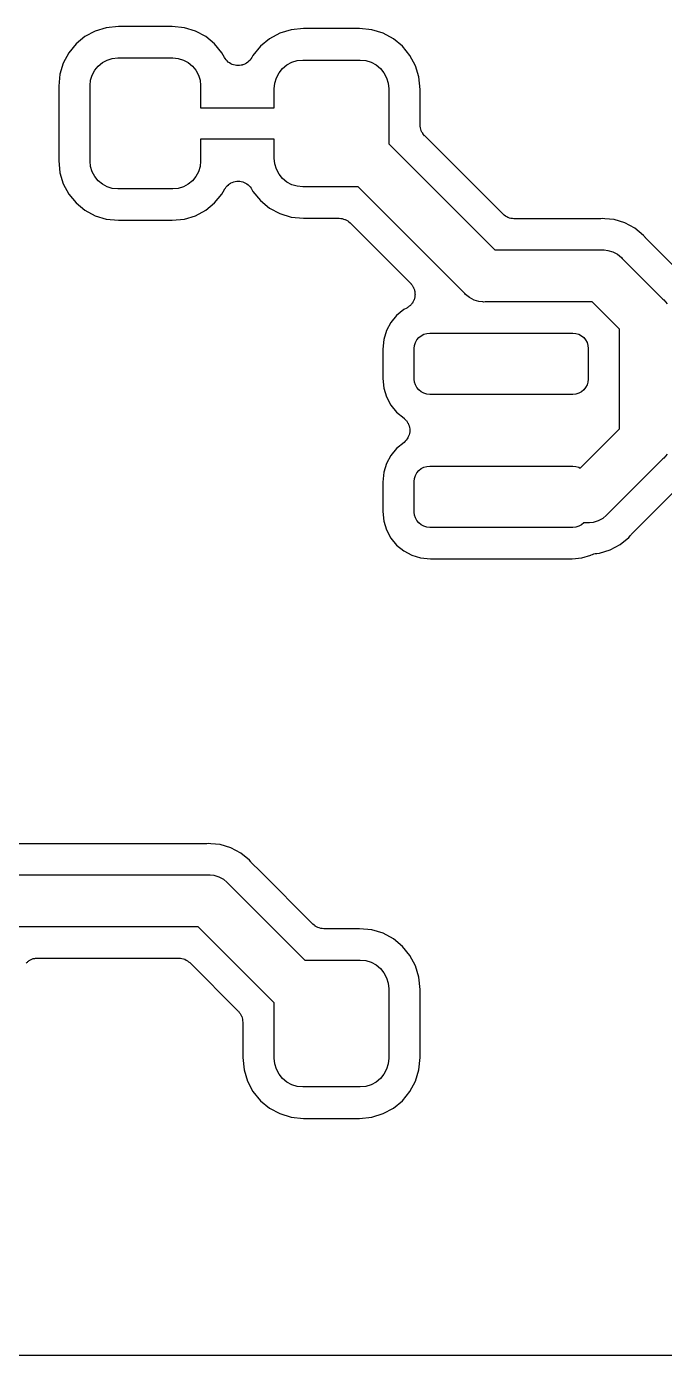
# Model space of a CAD drawing. Extents: x 0.48 to 2.43, y -7.79 to -4.85.
# Drawn here: x 1.1252 to 1.2479, y -7.7883 to -7.5325 of the extents above; entities that cross this region are included whole.
import ezdxf

# ---------------------------------------------------------------- set-up
doc = ezdxf.new("R2010")
doc.units = 0
doc.header["$MEASUREMENT"] = 0
doc.layers.add('BLACK', color=7, linetype='CONTINUOUS')

msp = doc.modelspace()

# ---------------------------------------------------------------- linework, layer by layer
at = {"layer": 'BLACK', "linetype": 'CONTINUOUS'}
for p, q in [((1.13838, -7.53342), (1.13641, -7.53447)), ((1.1405, -7.53277), (1.13838, -7.53342)), ((1.14286, -7.53254), (1.1405, -7.53277)), ((1.1532, -7.53254), (1.14286, -7.53254)), ((1.15556, -7.53277), (1.1532, -7.53254)), ((1.15769, -7.53342), (1.15556, -7.53277)), ((1.15965, -7.53447), (1.15769, -7.53342)), ((1.17393, -7.53383), (1.17193, -7.53489)), ((1.17609, -7.53317), (1.17393, -7.53383)), ((1.17849, -7.53293), (1.17609, -7.53317)), ((1.18922, -7.53293), (1.17849, -7.53293)), ((1.19162, -7.53317), (1.18922, -7.53293)), ((1.19379, -7.53383), (1.19162, -7.53317)), ((1.19578, -7.53489), (1.19379, -7.53383)), ((1.1347, -7.53588), (1.13328, -7.5376)), ((1.13641, -7.53447), (1.1347, -7.53588)), ((1.16137, -7.53588), (1.15965, -7.53447)), ((1.16278, -7.5376), (1.16137, -7.53588)), ((1.17019, -7.53633), (1.16875, -7.53808)), ((1.17193, -7.53489), (1.17019, -7.53633)), ((1.19753, -7.53633), (1.19578, -7.53489)), ((1.19897, -7.53808), (1.19753, -7.53633)), ((1.13328, -7.5376), (1.13224, -7.53956)), ((1.13896, -7.54014), (1.13976, -7.53948)), ((1.13976, -7.53948), (1.14068, -7.53899)), ((1.14068, -7.53899), (1.14168, -7.53868)), ((1.14168, -7.53868), (1.14272, -7.53858)), ((1.14272, -7.53858), (1.15335, -7.53858)), ((1.15335, -7.53858), (1.15438, -7.53868)), ((1.15438, -7.53868), (1.15538, -7.53899)), ((1.15538, -7.53899), (1.1563, -7.53948)), ((1.1563, -7.53948), (1.1571, -7.54014)), ((1.16325, -7.53847), (1.16278, -7.5376)), ((1.16341, -7.53871), (1.16325, -7.53847)), ((1.16356, -7.53895), (1.16341, -7.53871)), ((1.16357, -7.53895), (1.16356, -7.53895)), ((1.16357, -7.53896), (1.16357, -7.53895)), ((1.16377, -7.53916), (1.16357, -7.53896)), ((1.16398, -7.53937), (1.16377, -7.53916)), ((1.16399, -7.53937), (1.16398, -7.53937)), ((1.16398, -7.53937), (1.16398, -7.53937)), ((1.16422, -7.53953), (1.16399, -7.53937)), ((1.16777, -7.5394), (1.16753, -7.53956)), ((1.16778, -7.53939), (1.16777, -7.5394)), ((1.16777, -7.5394), (1.16777, -7.5394)), ((1.16798, -7.5392), (1.16778, -7.53939)), ((1.16819, -7.53899), (1.16798, -7.5392)), ((1.1682, -7.53898), (1.16819, -7.53899)), ((1.16819, -7.53899), (1.16819, -7.53899)), ((1.16835, -7.53876), (1.1682, -7.53898)), ((1.16852, -7.53851), (1.16835, -7.53876)), ((1.16854, -7.53847), (1.16852, -7.53851)), ((1.16875, -7.53808), (1.16854, -7.53847)), ((1.17528, -7.53991), (1.17624, -7.5394)), ((1.17624, -7.5394), (1.17727, -7.53908)), ((1.17727, -7.53908), (1.17835, -7.53898)), ((1.17835, -7.53898), (1.18937, -7.53898)), ((1.18937, -7.53898), (1.19045, -7.53908)), ((1.19045, -7.53908), (1.19148, -7.5394)), ((1.19148, -7.5394), (1.19243, -7.53991)), ((1.20003, -7.54007), (1.19897, -7.53808)), ((1.13159, -7.54168), (1.13136, -7.54404)), ((1.13224, -7.53956), (1.13159, -7.54168)), ((1.1375, -7.54286), (1.13781, -7.54186)), ((1.13781, -7.54186), (1.1383, -7.54094)), ((1.1383, -7.54094), (1.13896, -7.54014)), ((1.1571, -7.54014), (1.15777, -7.54094)), ((1.15777, -7.54094), (1.15826, -7.54186)), ((1.15826, -7.54186), (1.15856, -7.54286)), ((1.16446, -7.53969), (1.16422, -7.53953)), ((1.16447, -7.5397), (1.16446, -7.53969)), ((1.16474, -7.53981), (1.16447, -7.5397)), ((1.16447, -7.5397), (1.16447, -7.5397)), ((1.165, -7.53992), (1.16474, -7.53981)), ((1.16501, -7.53992), (1.165, -7.53992)), ((1.16501, -7.53993), (1.16501, -7.53992)), ((1.1653, -7.53998), (1.16501, -7.53993)), ((1.16557, -7.54004), (1.1653, -7.53998)), ((1.16558, -7.54004), (1.16557, -7.54004)), ((1.16559, -7.54004), (1.16558, -7.54004)), ((1.16587, -7.54004), (1.16559, -7.54004)), ((1.16616, -7.54005), (1.16587, -7.54004)), ((1.16617, -7.54005), (1.16616, -7.54005)), ((1.16616, -7.54005), (1.16616, -7.54005)), ((1.16646, -7.53999), (1.16617, -7.54005)), ((1.16673, -7.53994), (1.16646, -7.53999)), ((1.16674, -7.53994), (1.16673, -7.53994)), ((1.16675, -7.53993), (1.16674, -7.53994)), ((1.16702, -7.53982), (1.16675, -7.53993)), ((1.16728, -7.53972), (1.16702, -7.53982)), ((1.16729, -7.53971), (1.16728, -7.53972)), ((1.16728, -7.53972), (1.16728, -7.53972)), ((1.16753, -7.53956), (1.16729, -7.53971)), ((1.17325, -7.54238), (1.17376, -7.54143)), ((1.17376, -7.54143), (1.17445, -7.54059)), ((1.17445, -7.54059), (1.17528, -7.53991)), ((1.19243, -7.53991), (1.19327, -7.54059)), ((1.19327, -7.54059), (1.19395, -7.54143)), ((1.19395, -7.54143), (1.19446, -7.54238)), ((1.20069, -7.54224), (1.20003, -7.54007)), ((1.13136, -7.54404), (1.13136, -7.55832)), ((1.1374, -7.5439), (1.1375, -7.54286)), ((1.1374, -7.55846), (1.1374, -7.5439)), ((1.15856, -7.54286), (1.15866, -7.5439)), ((1.15866, -7.5439), (1.15866, -7.54818)), ((1.17283, -7.54449), (1.17294, -7.54341)), ((1.17283, -7.54818), (1.17283, -7.54449)), ((1.17294, -7.54341), (1.17325, -7.54238)), ((1.19446, -7.54238), (1.19478, -7.54341)), ((1.19478, -7.54341), (1.19488, -7.54449)), ((1.19488, -7.54449), (1.19488, -7.55513)), ((1.20093, -7.54464), (1.20069, -7.54224)), ((1.20093, -7.55145), (1.20093, -7.54464)), ((1.15866, -7.54818), (1.17283, -7.54818)), ((1.20095, -7.55172), (1.20093, -7.55145)), ((1.20098, -7.552), (1.20095, -7.55172)), ((1.20098, -7.55202), (1.20098, -7.552)), ((1.20098, -7.55203), (1.20098, -7.55202)), ((1.20106, -7.5523), (1.20098, -7.55203)), ((1.17283, -7.55418), (1.15866, -7.55418)), ((1.15866, -7.55418), (1.15866, -7.55846)), ((1.17283, -7.55787), (1.17283, -7.55418)), ((1.20114, -7.55256), (1.20106, -7.5523)), ((1.20115, -7.55258), (1.20114, -7.55256)), ((1.20115, -7.55259), (1.20115, -7.55258)), ((1.20128, -7.55284), (1.20115, -7.55259)), ((1.20141, -7.55308), (1.20128, -7.55284)), ((1.20142, -7.5531), (1.20141, -7.55308)), ((1.20143, -7.55311), (1.20142, -7.5531)), ((1.2016, -7.55332), (1.20143, -7.55311)), ((1.20177, -7.55354), (1.2016, -7.55332)), ((1.2018, -7.55356), (1.20177, -7.55354)), ((1.2018, -7.55357), (1.2018, -7.55356)), ((1.2018, -7.55356), (1.2018, -7.55356)), ((1.2018, -7.55356), (1.2018, -7.55356)), ((1.21689, -7.56866), (1.2018, -7.55357)), ((1.19488, -7.55513), (1.21528, -7.57554)), ((1.13136, -7.55832), (1.13159, -7.56068)), ((1.1375, -7.5595), (1.1374, -7.55846)), ((1.13781, -7.5605), (1.1375, -7.5595)), ((1.15856, -7.5595), (1.15826, -7.5605)), ((1.15866, -7.55846), (1.15856, -7.5595)), ((1.17294, -7.55895), (1.17283, -7.55787)), ((1.17325, -7.55998), (1.17294, -7.55895)), ((1.13159, -7.56068), (1.13224, -7.56281)), ((1.1383, -7.56142), (1.13781, -7.5605)), ((1.13896, -7.56222), (1.1383, -7.56142)), ((1.13976, -7.56288), (1.13896, -7.56222)), ((1.1571, -7.56222), (1.1563, -7.56288)), ((1.15777, -7.56142), (1.1571, -7.56222)), ((1.15826, -7.5605), (1.15777, -7.56142)), ((1.16477, -7.56254), (1.16504, -7.56243)), ((1.16504, -7.56243), (1.16505, -7.56243)), ((1.16505, -7.56242), (1.16533, -7.56237)), ((1.16505, -7.56243), (1.16505, -7.56242)), ((1.16533, -7.56237), (1.16561, -7.56232)), ((1.16561, -7.56232), (1.16562, -7.56232)), ((1.16562, -7.56232), (1.16563, -7.56232)), ((1.16563, -7.56232), (1.16591, -7.56232)), ((1.16591, -7.56232), (1.1662, -7.56232)), ((1.1662, -7.56232), (1.16621, -7.56232)), ((1.16621, -7.56232), (1.16621, -7.56232)), ((1.16621, -7.56232), (1.16649, -7.56238)), ((1.16649, -7.56238), (1.16677, -7.56244)), ((1.16677, -7.56244), (1.16678, -7.56244)), ((1.16678, -7.56244), (1.16679, -7.56244)), ((1.16679, -7.56244), (1.16705, -7.56255)), ((1.17376, -7.56094), (1.17325, -7.55998)), ((1.17445, -7.56177), (1.17376, -7.56094)), ((1.17528, -7.56246), (1.17445, -7.56177)), ((1.17624, -7.56297), (1.17528, -7.56246)), ((1.13224, -7.56281), (1.13328, -7.56477)), ((1.13328, -7.56477), (1.1347, -7.56649)), ((1.14068, -7.56337), (1.13976, -7.56288)), ((1.14168, -7.56368), (1.14068, -7.56337)), ((1.14272, -7.56378), (1.14168, -7.56368)), ((1.15335, -7.56378), (1.14272, -7.56378)), ((1.15438, -7.56368), (1.15335, -7.56378)), ((1.15538, -7.56337), (1.15438, -7.56368)), ((1.1563, -7.56288), (1.15538, -7.56337)), ((1.16137, -7.56649), (1.16278, -7.56477)), ((1.16278, -7.56477), (1.16325, -7.56389)), ((1.16325, -7.56389), (1.16326, -7.56386)), ((1.16326, -7.56386), (1.16327, -7.56385)), ((1.16326, -7.56386), (1.16326, -7.56386)), ((1.16326, -7.56386), (1.16326, -7.56386)), ((1.16327, -7.56385), (1.16343, -7.56362)), ((1.16343, -7.56362), (1.16359, -7.56338)), ((1.16359, -7.56338), (1.1636, -7.56338)), ((1.1636, -7.56337), (1.1638, -7.56317)), ((1.1636, -7.56338), (1.1636, -7.56337)), ((1.1638, -7.56317), (1.16401, -7.56297)), ((1.16401, -7.56297), (1.16402, -7.56296)), ((1.16401, -7.56297), (1.16401, -7.56297)), ((1.16402, -7.56296), (1.16426, -7.56281)), ((1.16426, -7.56281), (1.1645, -7.56265)), ((1.1645, -7.56265), (1.16451, -7.56264)), ((1.1645, -7.56265), (1.1645, -7.56265)), ((1.16451, -7.56264), (1.16477, -7.56254)), ((1.16705, -7.56255), (1.16731, -7.56266)), ((1.16731, -7.56266), (1.16732, -7.56267)), ((1.16732, -7.56267), (1.16733, -7.56267)), ((1.16733, -7.56267), (1.16756, -7.56283)), ((1.16756, -7.56283), (1.1678, -7.56299)), ((1.1678, -7.56299), (1.1678, -7.56299)), ((1.1678, -7.56299), (1.16781, -7.563)), ((1.16781, -7.563), (1.16801, -7.5632)), ((1.16801, -7.5632), (1.16821, -7.5634)), ((1.16821, -7.5634), (1.16822, -7.56341)), ((1.16822, -7.56341), (1.16822, -7.56341)), ((1.16822, -7.56341), (1.16838, -7.56365)), ((1.16838, -7.56365), (1.16854, -7.56389)), ((1.16854, -7.56389), (1.16875, -7.56429)), ((1.16875, -7.56429), (1.17019, -7.56603)), ((1.17727, -7.56328), (1.17624, -7.56297)), ((1.17835, -7.56339), (1.17727, -7.56328)), ((1.18899, -7.56339), (1.17835, -7.56339)), ((1.2095, -7.5839), (1.18899, -7.56339)), ((1.1347, -7.56649), (1.13641, -7.5679)), ((1.15965, -7.5679), (1.16137, -7.56649)), ((1.17019, -7.56603), (1.17193, -7.56747)), ((1.17193, -7.56747), (1.17393, -7.56854)), ((1.13641, -7.5679), (1.13838, -7.56895)), ((1.13838, -7.56895), (1.1405, -7.56959)), ((1.1405, -7.56959), (1.14286, -7.56982)), ((1.14286, -7.56982), (1.1532, -7.56982)), ((1.1532, -7.56982), (1.15556, -7.56959)), ((1.15556, -7.56959), (1.15769, -7.56895)), ((1.15769, -7.56895), (1.15965, -7.5679)), ((1.17393, -7.56854), (1.17609, -7.56919)), ((1.17609, -7.56919), (1.17849, -7.56943)), ((1.17849, -7.56943), (1.18531, -7.56943)), ((1.18531, -7.56943), (1.18532, -7.56943)), ((1.18532, -7.56943), (1.18532, -7.56943)), ((1.18532, -7.56943), (1.18532, -7.56943)), ((1.18532, -7.56943), (1.18535, -7.56943)), ((1.18535, -7.56943), (1.18563, -7.56946)), ((1.18563, -7.56946), (1.1859, -7.56949)), ((1.1859, -7.56949), (1.18592, -7.56949)), ((1.18592, -7.56949), (1.18593, -7.56949)), ((1.18593, -7.56949), (1.18619, -7.56958)), ((1.18619, -7.56958), (1.18646, -7.56966)), ((1.18646, -7.56966), (1.18647, -7.56967)), ((1.18647, -7.56967), (1.18649, -7.56967)), ((1.18649, -7.56967), (1.18673, -7.5698)), ((1.18673, -7.5698), (1.18698, -7.56994)), ((1.18698, -7.56994), (1.18699, -7.56995)), ((1.18699, -7.56995), (1.187, -7.56995)), ((1.187, -7.56995), (1.18721, -7.57013)), ((1.18721, -7.57013), (1.18743, -7.57031)), ((1.2171, -7.56883), (1.21689, -7.56866)), ((1.21732, -7.56901), (1.2171, -7.56883)), ((1.21733, -7.56902), (1.21732, -7.56901)), ((1.21734, -7.56903), (1.21733, -7.56902)), ((1.21759, -7.56916), (1.21734, -7.56903)), ((1.21783, -7.56929), (1.21759, -7.56916)), ((1.21784, -7.5693), (1.21783, -7.56929)), ((1.21786, -7.5693), (1.21784, -7.5693)), ((1.21812, -7.56939), (1.21786, -7.5693)), ((1.21839, -7.56947), (1.21812, -7.56939)), ((1.2184, -7.56947), (1.21839, -7.56947)), ((1.21842, -7.56948), (1.2184, -7.56947)), ((1.21869, -7.5695), (1.21842, -7.56948)), ((1.21897, -7.56953), (1.21869, -7.5695)), ((1.219, -7.56953), (1.21897, -7.56953)), ((1.21901, -7.56954), (1.219, -7.56953)), ((1.219, -7.56953), (1.219, -7.56954)), ((1.219, -7.56954), (1.219, -7.56953)), ((1.23541, -7.56954), (1.21901, -7.56954)), ((1.23553, -7.56952), (1.23541, -7.56954)), ((1.23566, -7.56952), (1.23553, -7.56952)), ((1.2357, -7.56952), (1.23566, -7.56952)), ((1.23609, -7.56948), (1.2357, -7.56952)), ((1.23649, -7.56952), (1.23609, -7.56948)), ((1.23825, -7.56969), (1.23649, -7.56952)), ((1.23649, -7.56952), (1.23649, -7.56952)), ((1.24032, -7.57032), (1.23825, -7.56969)), ((1.18743, -7.57031), (1.19906, -7.58194)), ((1.24224, -7.57134), (1.24032, -7.57032)), ((1.24391, -7.57272), (1.24224, -7.57134)), ((1.24416, -7.57303), (1.24391, -7.57272)), ((1.24425, -7.57311), (1.24416, -7.57303)), ((1.24433, -7.57321), (1.24425, -7.57311)), ((1.24436, -7.57324), (1.24433, -7.57321)), ((1.25156, -7.58044), (1.24436, -7.57324)), ((1.21528, -7.57554), (1.23585, -7.57554)), ((1.23585, -7.57554), (1.23609, -7.57551)), ((1.23609, -7.57551), (1.23634, -7.57554)), ((1.23634, -7.57554), (1.23707, -7.57561)), ((1.23707, -7.57561), (1.23802, -7.57589)), ((1.23802, -7.57589), (1.23889, -7.57636)), ((1.23889, -7.57636), (1.23965, -7.57698)), ((1.23965, -7.57698), (1.2398, -7.57717)), ((1.2398, -7.57717), (1.24763, -7.585)), ((1.19906, -7.58194), (1.19909, -7.58197)), ((1.19909, -7.58197), (1.19918, -7.58208)), ((1.19918, -7.58208), (1.19927, -7.58218)), ((1.19927, -7.58218), (1.19936, -7.58231)), ((1.19936, -7.58231), (1.19945, -7.58243)), ((1.19945, -7.58243), (1.19952, -7.58255)), ((1.19952, -7.58255), (1.19959, -7.58266)), ((1.19959, -7.58266), (1.19965, -7.58281)), ((1.19965, -7.58281), (1.19972, -7.58295)), ((1.19972, -7.58295), (1.19976, -7.58308)), ((1.19958, -7.58548), (1.19949, -7.58561)), ((1.19963, -7.58535), (1.19958, -7.58548)), ((1.1997, -7.58523), (1.19963, -7.58535)), ((1.19975, -7.58508), (1.1997, -7.58523)), ((1.19981, -7.58494), (1.19975, -7.58508)), ((1.19976, -7.58308), (1.19981, -7.58321)), ((1.19981, -7.58321), (1.19984, -7.58336)), ((1.19983, -7.58481), (1.19981, -7.58494)), ((1.19988, -7.58467), (1.19983, -7.58481)), ((1.19984, -7.58336), (1.19989, -7.58351)), ((1.19989, -7.58452), (1.19988, -7.58467)), ((1.19989, -7.58351), (1.1999, -7.58365)), ((1.19992, -7.58437), (1.19989, -7.58452)), ((1.1999, -7.58365), (1.19993, -7.58378)), ((1.19994, -7.58409), (1.19992, -7.58423)), ((1.19992, -7.58423), (1.19992, -7.58437)), ((1.19993, -7.58378), (1.19993, -7.58394)), ((1.19993, -7.58394), (1.19994, -7.58409)), ((1.20966, -7.58409), (1.2095, -7.5839)), ((1.21042, -7.58471), (1.20966, -7.58409)), ((1.21129, -7.58518), (1.21042, -7.58471)), ((1.21223, -7.58546), (1.21129, -7.58518)), ((1.21297, -7.58554), (1.21223, -7.58546)), ((1.21321, -7.58556), (1.21297, -7.58554)), ((1.21297, -7.58554), (1.21297, -7.58554)), ((1.21346, -7.58554), (1.21321, -7.58556)), ((1.23402, -7.58554), (1.21346, -7.58554)), ((1.23927, -7.59078), (1.23402, -7.58554)), ((1.24763, -7.585), (1.24782, -7.58516)), ((1.24782, -7.58516), (1.24845, -7.58592)), ((1.19777, -7.58702), (1.1964, -7.58814)), ((1.19835, -7.58671), (1.19777, -7.58702)), ((1.19847, -7.58663), (1.19835, -7.58671)), ((1.19859, -7.58657), (1.19847, -7.58663)), ((1.19871, -7.58647), (1.19859, -7.58657)), ((1.19884, -7.58638), (1.19871, -7.58647)), ((1.19894, -7.58628), (1.19884, -7.58638)), ((1.19905, -7.5862), (1.19894, -7.58628)), ((1.19914, -7.58608), (1.19905, -7.5862)), ((1.19925, -7.58597), (1.19914, -7.58608)), ((1.19933, -7.58585), (1.19925, -7.58597)), ((1.19942, -7.58575), (1.19933, -7.58585)), ((1.19949, -7.58561), (1.19942, -7.58575)), ((1.19529, -7.5895), (1.19446, -7.59105)), ((1.1964, -7.58814), (1.19529, -7.5895)), ((1.19395, -7.59274), (1.19376, -7.59464)), ((1.19446, -7.59105), (1.19395, -7.59274)), ((1.20003, -7.59336), (1.2003, -7.59285)), ((1.2003, -7.59285), (1.20067, -7.5924)), ((1.20067, -7.5924), (1.20112, -7.59203)), ((1.20112, -7.59203), (1.20163, -7.59176)), ((1.20163, -7.59176), (1.20218, -7.59159)), ((1.20218, -7.59159), (1.20276, -7.59154)), ((1.20276, -7.59154), (1.23031, -7.59154)), ((1.23031, -7.59154), (1.23089, -7.59159)), ((1.23089, -7.59159), (1.23144, -7.59176)), ((1.23144, -7.59176), (1.23196, -7.59203)), ((1.23196, -7.59203), (1.2324, -7.5924)), ((1.2324, -7.5924), (1.23277, -7.59285)), ((1.23277, -7.59285), (1.23304, -7.59336)), ((1.23927, -7.60996), (1.23927, -7.59078)), ((1.19376, -7.59464), (1.19376, -7.60025)), ((1.1998, -7.59449), (1.19986, -7.59391)), ((1.1998, -7.60039), (1.1998, -7.59449)), ((1.19986, -7.59391), (1.20003, -7.59336)), ((1.23304, -7.59336), (1.23321, -7.59391)), ((1.23321, -7.59391), (1.23327, -7.59449)), ((1.23327, -7.59449), (1.23327, -7.60039)), ((1.19376, -7.60025), (1.19395, -7.60215)), ((1.19986, -7.60097), (1.1998, -7.60039)), ((1.23327, -7.60039), (1.23321, -7.60097)), ((1.19395, -7.60215), (1.19446, -7.60383)), ((1.20003, -7.60152), (1.19986, -7.60097)), ((1.2003, -7.60203), (1.20003, -7.60152)), ((1.20067, -7.60248), (1.2003, -7.60203)), ((1.20112, -7.60285), (1.20067, -7.60248)), ((1.20163, -7.60312), (1.20112, -7.60285)), ((1.20218, -7.60329), (1.20163, -7.60312)), ((1.20276, -7.60335), (1.20218, -7.60329)), ((1.23031, -7.60335), (1.20276, -7.60335)), ((1.23089, -7.60329), (1.23031, -7.60335)), ((1.23144, -7.60312), (1.23089, -7.60329)), ((1.23196, -7.60285), (1.23144, -7.60312)), ((1.2324, -7.60248), (1.23196, -7.60285)), ((1.23277, -7.60203), (1.2324, -7.60248)), ((1.23304, -7.60152), (1.23277, -7.60203)), ((1.23321, -7.60097), (1.23304, -7.60152)), ((1.19446, -7.60383), (1.19529, -7.60538)), ((1.19529, -7.60538), (1.1964, -7.60674)), ((1.1964, -7.60674), (1.19783, -7.60792)), ((1.19783, -7.60792), (1.19785, -7.60793)), ((1.19785, -7.60793), (1.19785, -7.60793)), ((1.19785, -7.60793), (1.19785, -7.60793)), ((1.19785, -7.60793), (1.19787, -7.60794)), ((1.19787, -7.60794), (1.19806, -7.60815)), ((1.19806, -7.60815), (1.19826, -7.60835)), ((1.19826, -7.60835), (1.19827, -7.60836)), ((1.19827, -7.60836), (1.19827, -7.60836)), ((1.19827, -7.60836), (1.19843, -7.6086)), ((1.19843, -7.6086), (1.19858, -7.60884)), ((1.19858, -7.60884), (1.19859, -7.60885)), ((1.19859, -7.60885), (1.19859, -7.60885)), ((1.19859, -7.60885), (1.1987, -7.60911)), ((1.1987, -7.60911), (1.19881, -7.60938)), ((1.19886, -7.61083), (1.1988, -7.61111)), ((1.1988, -7.61111), (1.1988, -7.61112)), ((1.19881, -7.60938), (1.19881, -7.60939)), ((1.19881, -7.60939), (1.19881, -7.6094)), ((1.19881, -7.6094), (1.19886, -7.60967)), ((1.19886, -7.60967), (1.19892, -7.60996)), ((1.19891, -7.61056), (1.19886, -7.61083)), ((1.19892, -7.61026), (1.19891, -7.61054)), ((1.19891, -7.61054), (1.19891, -7.61055)), ((1.19891, -7.61055), (1.19891, -7.61056)), ((1.19892, -7.60996), (1.19892, -7.60996)), ((1.19892, -7.60996), (1.19892, -7.60997)), ((1.19892, -7.60997), (1.19892, -7.61026)), ((1.23173, -7.6175), (1.23927, -7.60996)), ((1.19783, -7.61256), (1.1964, -7.61373)), ((1.19803, -7.61236), (1.19783, -7.61256)), ((1.19824, -7.61216), (1.19803, -7.61236)), ((1.19825, -7.61214), (1.19824, -7.61215)), ((1.19824, -7.61215), (1.19824, -7.61216)), ((1.1984, -7.61191), (1.19825, -7.61214)), ((1.19856, -7.61167), (1.1984, -7.61191)), ((1.19857, -7.61166), (1.19856, -7.61167)), ((1.19868, -7.61139), (1.19857, -7.61165)), ((1.19857, -7.61165), (1.19857, -7.61166)), ((1.19879, -7.61113), (1.19868, -7.61139)), ((1.1988, -7.61112), (1.19879, -7.61113)), ((1.19529, -7.61509), (1.19446, -7.61664)), ((1.1964, -7.61373), (1.19529, -7.61509)), ((1.24763, -7.61574), (1.23698, -7.62639)), ((1.24782, -7.61558), (1.24763, -7.61574)), ((1.24845, -7.61482), (1.24782, -7.61558)), ((1.19395, -7.61833), (1.19376, -7.62023)), ((1.19446, -7.61664), (1.19395, -7.61833)), ((1.20003, -7.61895), (1.2003, -7.61844)), ((1.2003, -7.61844), (1.20067, -7.61799)), ((1.20067, -7.61799), (1.20112, -7.61762)), ((1.20112, -7.61762), (1.20163, -7.61735)), ((1.20163, -7.61735), (1.20218, -7.61718)), ((1.20218, -7.61718), (1.20276, -7.61713)), ((1.20276, -7.61713), (1.23031, -7.61713)), ((1.23031, -7.61713), (1.23089, -7.61718)), ((1.23089, -7.61718), (1.23144, -7.61735)), ((1.23144, -7.61735), (1.23173, -7.6175)), ((1.19376, -7.62023), (1.19376, -7.62584)), ((1.1998, -7.62008), (1.19986, -7.6195)), ((1.1998, -7.62598), (1.1998, -7.62008)), ((1.19986, -7.6195), (1.20003, -7.61895)), ((1.24153, -7.63032), (1.25156, -7.6203)), ((1.19376, -7.62584), (1.19395, -7.62774)), ((1.19986, -7.62656), (1.1998, -7.62598)), ((1.23698, -7.62639), (1.23682, -7.62658)), ((1.19395, -7.62774), (1.19446, -7.62942)), ((1.20003, -7.62711), (1.19986, -7.62656)), ((1.2003, -7.62762), (1.20003, -7.62711)), ((1.20067, -7.62807), (1.2003, -7.62762)), ((1.20112, -7.62844), (1.20067, -7.62807)), ((1.20163, -7.62871), (1.20112, -7.62844)), ((1.20218, -7.62888), (1.20163, -7.62871)), ((1.20276, -7.62894), (1.20218, -7.62888)), ((1.23031, -7.62894), (1.20276, -7.62894)), ((1.23089, -7.62888), (1.23031, -7.62894)), ((1.23144, -7.62871), (1.23089, -7.62888)), ((1.23196, -7.62844), (1.23144, -7.62871)), ((1.2324, -7.62807), (1.23196, -7.62844)), ((1.23244, -7.62803), (1.2324, -7.62807)), ((1.23302, -7.62803), (1.23244, -7.62803)), ((1.23327, -7.62806), (1.23302, -7.62803)), ((1.23351, -7.62803), (1.23327, -7.62806)), ((1.23425, -7.62796), (1.23351, -7.62803)), ((1.23519, -7.62767), (1.23425, -7.62796)), ((1.23606, -7.62721), (1.23519, -7.62767)), ((1.23682, -7.62658), (1.23606, -7.62721)), ((1.19446, -7.62942), (1.19529, -7.63097)), ((1.19529, -7.63097), (1.1964, -7.63234)), ((1.23941, -7.63222), (1.24108, -7.63085)), ((1.24108, -7.63085), (1.24133, -7.63054)), ((1.24133, -7.63054), (1.24136, -7.63051)), ((1.24136, -7.63051), (1.24145, -7.63042)), ((1.24145, -7.63042), (1.24153, -7.63032)), ((1.1964, -7.63234), (1.19777, -7.63345)), ((1.19777, -7.63345), (1.19932, -7.63428)), ((1.23408, -7.63414), (1.23433, -7.63404)), ((1.23433, -7.63404), (1.23435, -7.63403)), ((1.23435, -7.63403), (1.23437, -7.63403)), ((1.23437, -7.63403), (1.23464, -7.63398)), ((1.23464, -7.63398), (1.23491, -7.63392)), ((1.23491, -7.63392), (1.23542, -7.63387)), ((1.23542, -7.63387), (1.2375, -7.63324)), ((1.2375, -7.63324), (1.23941, -7.63222)), ((1.19932, -7.63428), (1.201, -7.63479)), ((1.201, -7.63479), (1.2029, -7.63498)), ((1.2029, -7.63498), (1.23017, -7.63498)), ((1.23017, -7.63498), (1.23207, -7.63479)), ((1.23207, -7.63479), (1.23375, -7.63428)), ((1.23375, -7.63428), (1.23379, -7.63426)), ((1.23379, -7.63426), (1.23383, -7.63424)), ((1.23379, -7.63426), (1.23379, -7.63426)), ((1.23379, -7.63426), (1.23379, -7.63426)), ((1.23379, -7.63426), (1.23379, -7.63426)), ((1.23383, -7.63424), (1.23408, -7.63414)), ((1.15957, -7.68981), (1.12321, -7.68981)), ((1.1597, -7.6898), (1.15957, -7.68981)), ((1.15982, -7.6898), (1.1597, -7.6898)), ((1.15987, -7.6898), (1.15982, -7.6898)), ((1.16026, -7.68976), (1.15987, -7.6898)), ((1.16065, -7.6898), (1.16026, -7.68976)), ((1.16242, -7.68997), (1.16065, -7.6898)), ((1.16065, -7.6898), (1.16065, -7.6898)), ((1.16449, -7.6906), (1.16242, -7.68997)), ((1.1664, -7.69162), (1.16449, -7.6906)), ((1.16808, -7.69299), (1.1664, -7.69162)), ((1.16833, -7.6933), (1.16808, -7.69299)), ((1.16842, -7.69339), (1.16833, -7.6933)), ((1.16849, -7.69349), (1.16842, -7.69339)), ((1.16852, -7.69352), (1.16849, -7.69349)), ((1.17004, -7.69503), (1.16852, -7.69352)), ((1.18029, -7.70528), (1.17004, -7.69503)), ((1.11233, -7.69581), (1.16001, -7.69581)), ((1.16001, -7.69581), (1.16026, -7.69579)), ((1.16026, -7.69579), (1.1605, -7.69581)), ((1.1605, -7.69581), (1.16124, -7.69588)), ((1.16124, -7.69588), (1.16218, -7.69617)), ((1.16218, -7.69617), (1.16305, -7.69663)), ((1.16305, -7.69663), (1.16381, -7.69726)), ((1.16381, -7.69726), (1.16397, -7.69745)), ((1.16397, -7.69745), (1.17872, -7.7122)), ((1.1805, -7.70546), (1.18029, -7.70528)), ((1.18071, -7.70564), (1.1805, -7.70546)), ((1.18073, -7.70564), (1.18071, -7.70564)), ((1.18074, -7.70565), (1.18073, -7.70564)), ((1.18098, -7.70578), (1.18074, -7.70565)), ((1.15819, -7.70581), (1.1105, -7.70581)), ((1.17283, -7.72046), (1.15819, -7.70581)), ((1.18123, -7.70592), (1.18098, -7.70578)), ((1.18124, -7.70592), (1.18123, -7.70592)), ((1.18126, -7.70593), (1.18124, -7.70592)), ((1.18152, -7.70601), (1.18126, -7.70593)), ((1.18179, -7.7061), (1.18152, -7.70601)), ((1.1818, -7.7061), (1.18179, -7.7061)), ((1.18182, -7.7061), (1.1818, -7.7061)), ((1.18209, -7.70613), (1.18182, -7.7061)), ((1.18237, -7.70616), (1.18209, -7.70613)), ((1.1824, -7.70616), (1.18237, -7.70616)), ((1.18241, -7.70616), (1.1824, -7.70616)), ((1.1824, -7.70616), (1.1824, -7.70616)), ((1.1824, -7.70616), (1.1824, -7.70616)), ((1.18922, -7.70616), (1.18241, -7.70616)), ((1.19162, -7.7064), (1.18922, -7.70616)), ((1.19379, -7.70705), (1.19162, -7.7064)), ((1.19578, -7.70812), (1.19379, -7.70705)), ((1.19753, -7.70956), (1.19578, -7.70812)), ((1.19897, -7.7113), (1.19753, -7.70956)), ((1.12512, -7.71279), (1.12521, -7.71268)), ((1.12521, -7.71268), (1.12533, -7.71258)), ((1.12533, -7.71258), (1.12544, -7.71247)), ((1.12544, -7.71247), (1.12555, -7.7124)), ((1.12555, -7.7124), (1.12566, -7.71231)), ((1.12566, -7.71231), (1.1258, -7.71224)), ((1.1258, -7.71224), (1.12593, -7.71215)), ((1.12593, -7.71215), (1.12606, -7.7121)), ((1.12606, -7.7121), (1.12618, -7.71204)), ((1.12618, -7.71204), (1.12633, -7.71199)), ((1.12633, -7.71199), (1.12647, -7.71193)), ((1.12647, -7.71193), (1.12661, -7.71191)), ((1.12661, -7.71191), (1.12674, -7.71187)), ((1.12674, -7.71187), (1.12689, -7.71185)), ((1.12689, -7.71185), (1.12705, -7.71182)), ((1.12705, -7.71182), (1.12718, -7.71182)), ((1.12718, -7.71182), (1.12732, -7.71181)), ((1.12732, -7.71181), (1.15446, -7.71181)), ((1.15446, -7.71181), (1.15447, -7.71181)), ((1.15447, -7.71181), (1.15447, -7.71181)), ((1.15447, -7.71181), (1.15447, -7.71181)), ((1.15447, -7.71181), (1.1545, -7.71181)), ((1.1545, -7.71181), (1.15478, -7.71184)), ((1.15478, -7.71184), (1.15505, -7.71187)), ((1.15505, -7.71187), (1.15507, -7.71187)), ((1.15507, -7.71187), (1.15508, -7.71188)), ((1.15508, -7.71188), (1.15535, -7.71196)), ((1.15535, -7.71196), (1.15561, -7.71204)), ((1.15561, -7.71204), (1.15563, -7.71205)), ((1.15563, -7.71205), (1.15564, -7.71205)), ((1.15564, -7.71205), (1.15588, -7.71219)), ((1.15588, -7.71219), (1.15613, -7.71232)), ((1.15613, -7.71232), (1.15614, -7.71233)), ((1.15614, -7.71233), (1.15616, -7.71234)), ((1.15616, -7.71234), (1.15637, -7.71251)), ((1.15637, -7.71251), (1.15658, -7.71269)), ((1.15658, -7.71269), (1.16591, -7.72202)), ((1.17872, -7.7122), (1.18937, -7.7122)), ((1.18937, -7.7122), (1.19045, -7.71231)), ((1.19045, -7.71231), (1.19148, -7.71262)), ((1.19148, -7.71262), (1.19243, -7.71313)), ((1.19243, -7.71313), (1.19327, -7.71382)), ((1.20003, -7.7133), (1.19897, -7.7113)), ((1.20069, -7.71547), (1.20003, -7.7133)), ((1.19327, -7.71382), (1.19395, -7.71465)), ((1.19395, -7.71465), (1.19446, -7.71561)), ((1.19446, -7.71561), (1.19478, -7.71664)), ((1.20093, -7.71786), (1.20069, -7.71547)), ((1.19478, -7.71664), (1.19488, -7.71772)), ((1.19488, -7.71772), (1.19488, -7.7311)), ((1.20093, -7.73095), (1.20093, -7.71786)), ((1.17283, -7.7311), (1.17283, -7.72046)), ((1.16591, -7.72202), (1.16592, -7.72203)), ((1.16592, -7.72203), (1.16592, -7.72203)), ((1.16592, -7.72203), (1.16592, -7.72203)), ((1.16592, -7.72203), (1.16594, -7.72205)), ((1.16594, -7.72205), (1.16612, -7.72227)), ((1.16612, -7.72227), (1.16629, -7.72248)), ((1.16629, -7.72248), (1.1663, -7.7225)), ((1.1663, -7.7225), (1.16631, -7.72251)), ((1.16631, -7.72251), (1.16643, -7.72275)), ((1.16643, -7.72275), (1.16656, -7.723)), ((1.16656, -7.723), (1.16657, -7.72301)), ((1.16657, -7.72301), (1.16658, -7.72303)), ((1.16658, -7.72303), (1.16665, -7.72329)), ((1.16665, -7.72329), (1.16673, -7.72356)), ((1.16673, -7.72356), (1.16674, -7.72357)), ((1.16674, -7.72357), (1.16674, -7.72359)), ((1.16674, -7.72359), (1.16676, -7.72387)), ((1.16676, -7.72387), (1.16679, -7.72414)), ((1.16679, -7.72414), (1.16679, -7.73095)), ((1.16679, -7.73095), (1.16703, -7.73335)), ((1.17294, -7.73218), (1.17283, -7.7311)), ((1.19488, -7.7311), (1.19478, -7.73218)), ((1.20069, -7.73335), (1.20093, -7.73095)), ((1.16703, -7.73335), (1.16768, -7.73552)), ((1.17325, -7.73321), (1.17294, -7.73218)), ((1.17376, -7.73416), (1.17325, -7.73321)), ((1.19446, -7.73321), (1.19395, -7.73416)), ((1.19478, -7.73218), (1.19446, -7.73321)), ((1.20003, -7.73552), (1.20069, -7.73335)), ((1.16768, -7.73552), (1.16875, -7.73751)), ((1.17445, -7.735), (1.17376, -7.73416)), ((1.17528, -7.73569), (1.17445, -7.735)), ((1.17624, -7.73619), (1.17528, -7.73569)), ((1.17727, -7.73651), (1.17624, -7.73619)), ((1.19148, -7.73619), (1.19045, -7.73651)), ((1.19243, -7.73569), (1.19148, -7.73619)), ((1.19327, -7.735), (1.19243, -7.73569)), ((1.19395, -7.73416), (1.19327, -7.735)), ((1.19897, -7.73751), (1.20003, -7.73552)), ((1.16875, -7.73751), (1.17019, -7.73926)), ((1.17835, -7.73661), (1.17727, -7.73651)), ((1.18937, -7.73661), (1.17835, -7.73661)), ((1.19045, -7.73651), (1.18937, -7.73661)), ((1.19753, -7.73926), (1.19897, -7.73751)), ((1.17019, -7.73926), (1.17193, -7.7407)), ((1.17193, -7.7407), (1.17393, -7.74176)), ((1.19379, -7.74176), (1.19578, -7.7407)), ((1.19578, -7.7407), (1.19753, -7.73926)), ((1.17393, -7.74176), (1.17609, -7.74242)), ((1.17609, -7.74242), (1.17849, -7.74266)), ((1.17849, -7.74266), (1.18922, -7.74266)), ((1.18922, -7.74266), (1.19162, -7.74242)), ((1.19162, -7.74242), (1.19379, -7.74176)), ((2.40132, -7.78829), (0.940103, -7.78829))]:
    msp.add_line(p, q, dxfattribs=at)

doc.saveas('drawing.dxf')
